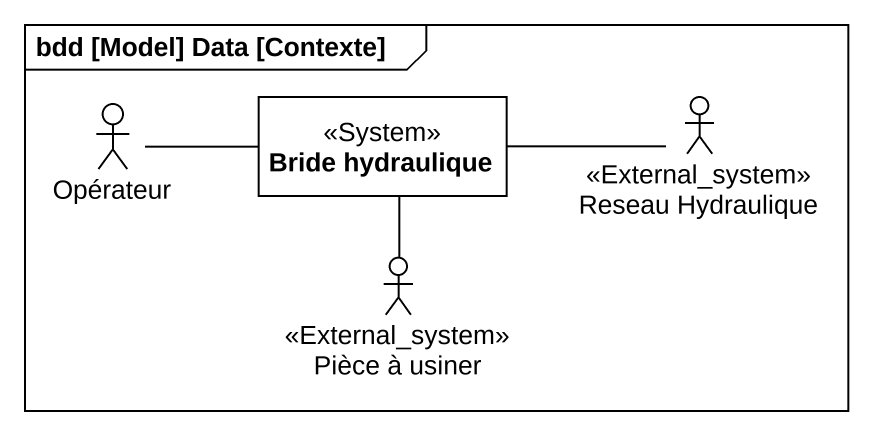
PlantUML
@startuml
mainframe bdd [Model] Data [Contexte]
allowmixing
hide circle
hide empty members
actor Opérateur
class "Bride hydraulique" as Bride_hydraulique <<System>>
actor "Reseau Hydraulique" as Reseau_Hydraulique <<External_system>>
actor "Pièce à usiner" as Pièce_à_usiner <<External_system>>
Opérateur -right- Bride_hydraulique
Reseau_Hydraulique -left- Bride_hydraulique
Pièce_à_usiner -up- Bride_hydraulique
@enduml
